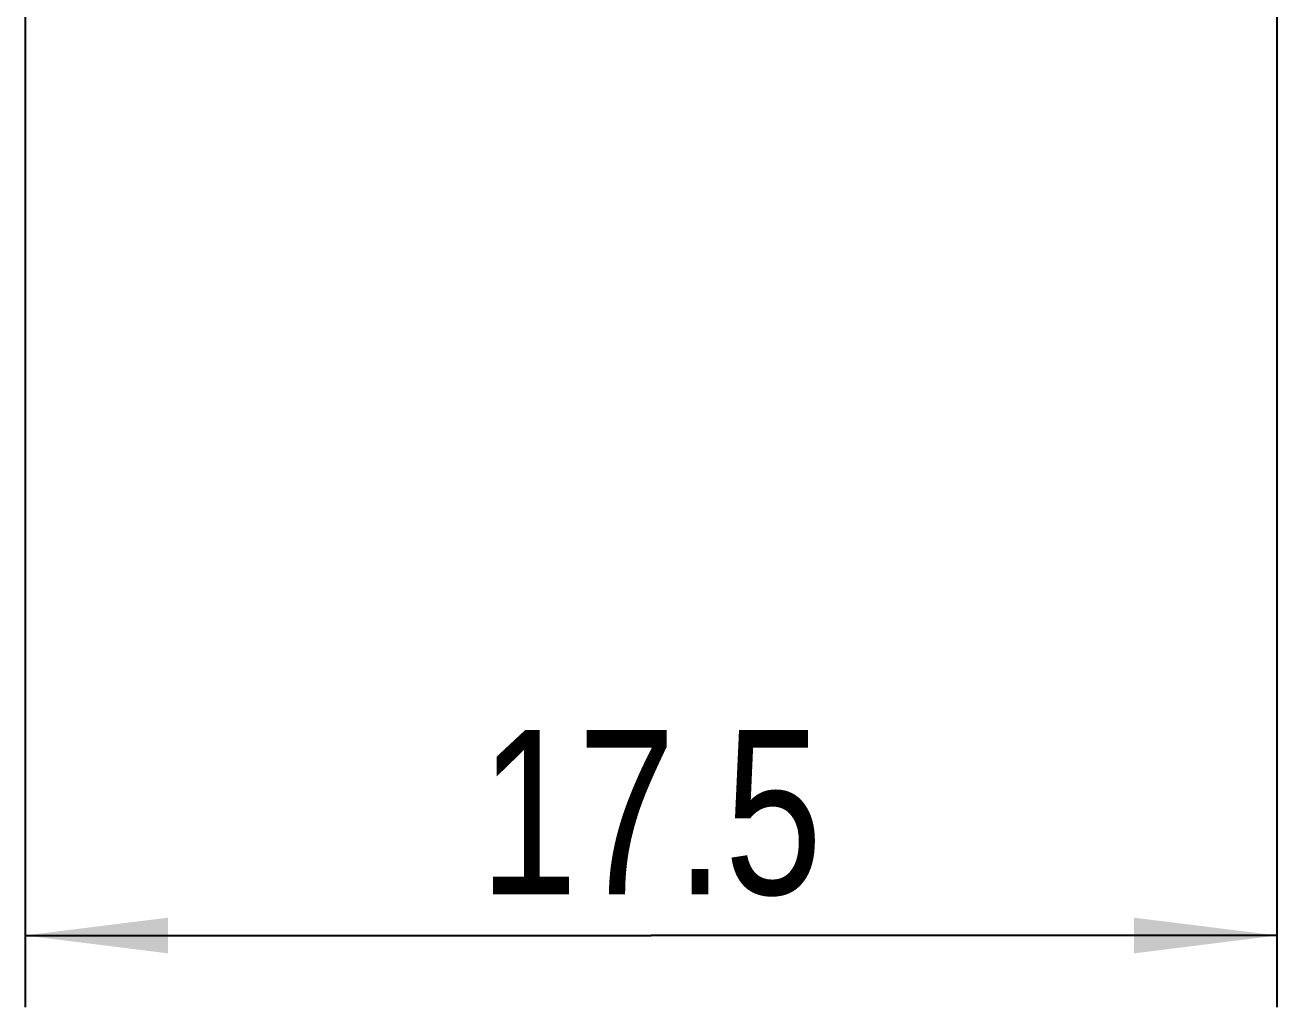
# Model space of a CAD drawing. Header units: millimetres. Extents: x 0 to 297, y 0 to 210.
# Drawn here: x 162.72 to 180.22, y 53.07 to 66.8 of the extents above; entities that cross this region are included whole.
import ezdxf

# ---------------------------------------------------------------- set-up
doc = ezdxf.new("R2010")
doc.units = ezdxf.units.MM
doc.header["$LTSCALE"] = 16.335
doc.layers.get('0').update_dxf_attribs({"linetype": 'CONTINUOUS'})
doc.styles.get("Standard").update_dxf_attribs({"font": 'txt', "width": 0.8})
doc.dimstyles.new('DIMSTYLE_3', dxfattribs={"dimtxt": 2.3, "dimasz": 2, "dimexe": 1, "dimexo": 0.5, "dimgap": 0.575, "dimtad": 1, "dimdec": 3, "dimdsep": 46, "dimtxsty": 'Standard', "dimblk": '_FILLED', "dimblk1": '_FILLED', "dimblk2": '_FILLED', "dimcen": 0.09, "dimadec": 0, "dimazin": 0, "dimtp": 0.1, "dimtm": 0.05, "dimtfac": 1, "dimtdec": 3, "dimtofl": 0, "dimtmove": 0, "dimatfit": 3, "dimldrblk": '_FILLED', "dimfxl": 1, "dimtolj": 1, "dimarcsym": 0})

# ---------------------------------------------------------------- blocks, each defined once
blk = doc.blocks.new('_FILLED')
at = {"color": 0, "linetype": 'ByBlock'}
blk.add_solid([(0, 0), (-1, 0.125), (-1, -0.125)], dxfattribs=at)
blk = doc.blocks.new('*D4')
at = {"color": 2, "linetype": 'Continuous'}
for p, q in [((180.218, 73.812), (180.218, 53.07)), ((162.718, 73.312), (162.718, 53.07)), ((162.718, 54.07), (171.468, 54.07)), ((180.218, 54.07), (171.468, 54.07))]:
    blk.add_line(p, q, dxfattribs=at)
at = {"color": 2, "linetype": 'Continuous', "xscale": 2, "yscale": 2, "zscale": 2, "rotation": 180}
blk.add_blockref('_FILLED', (162.718, 54.07), dxfattribs=at)
at = {"color": 2, "linetype": 'Continuous', "xscale": 2, "yscale": 2, "zscale": 2}
blk.add_blockref('_FILLED', (180.218, 54.07), dxfattribs=at)
at = {"color": 2, "linetype": 'Continuous', "insert": (171.468, 56.945), "char_height": 2.3, "width": 7.36, "attachment_point": 2, "line_spacing_factor": 0.9}
blk.add_mtext('17.5', dxfattribs=at)

msp = doc.modelspace()

# ---------------------------------------------------------------- dimensions: what is measured, and where the dimension line sits
at = {"color": 2, "linetype": 'Continuous'}
dim = msp.add_linear_dim(base=(180.218, 54.0704), p1=(162.718, 73.8118), p2=(180.218, 74.3118), dimstyle='DIMSTYLE_3', dxfattribs=at)
dim.commit()
dim.dimension.update_dxf_attribs({"geometry": '*D4', "text_midpoint": (171.7555, 54.0704), "dimtype": 160})

doc.saveas('drawing.dxf')
